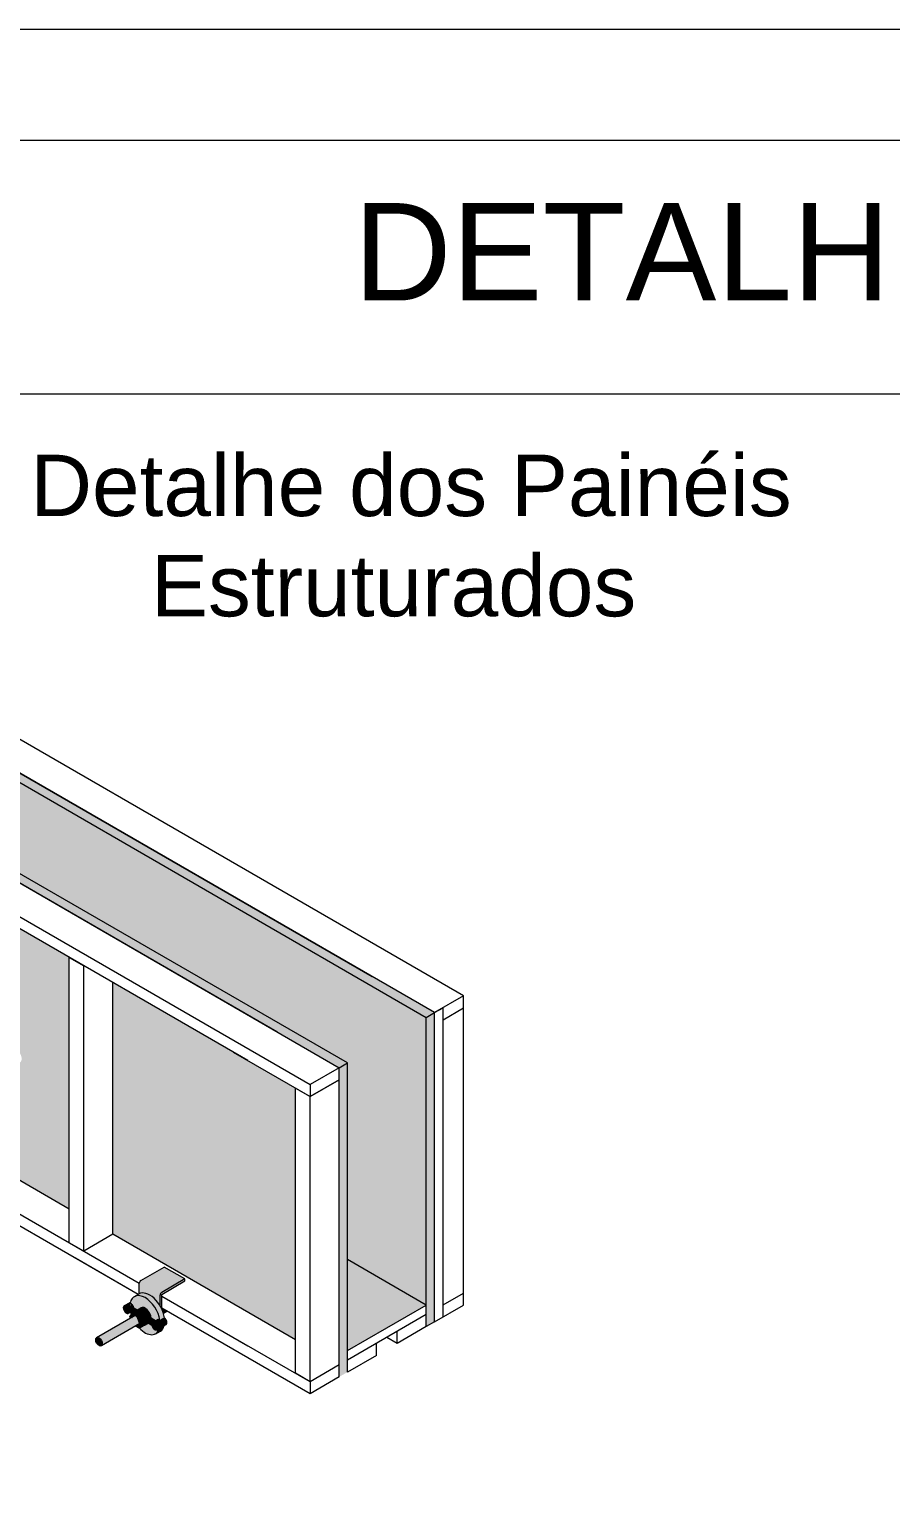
# Model space of a CAD drawing. Extents: x -23436 to 4767, y -4638 to 9755.
# Drawn here: x -15683.9 to -15451.1, y 8182.1 to 8582.3 of the extents above; entities that cross this region are included whole.
import ezdxf
from ezdxf.enums import TextEntityAlignment as Align

# ---------------------------------------------------------------- set-up
doc = ezdxf.new("R2010")
doc.units = 0
doc.layers.get('0').update_dxf_attribs({"lineweight": 13})
for name, color, linetype, lineweight in [('Demarcação 1', 252, 'Continuous', 9), ('Demarcação 2', 254, 'Continuous', 9), ('FOLHA MB', 7, 'Continuous', 13), ('Madeira', 100, 'Continuous', 13), ('Texto Seção', 7, 'Continuous', 15)]:
    doc.layers.add(name, color=color, linetype=linetype, lineweight=lineweight)
doc.layers.add('MB Logo', color=255, linetype='Continuous')
doc.styles.add('RICARDO', font='arial.ttf', dxfattribs={"width": 0.8})

# ---------------------------------------------------------------- blocks, each defined once
blk = doc.blocks.new('A$C169d8357')
at = {"layer": 'FOLHA MB', "color": 1}
for points in [[(0, 1199.93842203898), (0, 149.9384220389802), (1485.020408163266, 149.9384220389802), (1485.020408163266, 1199.93842203898)], [(70, 1169.93842203898), (70, 179.9384220389802), (1455.020408163266, 179.9384220389802), (1455.020408163266, 1169.93842203898)]]:
    blk.add_lwpolyline(points, close=True, dxfattribs=at)

msp = doc.modelspace()

# ---------------------------------------------------------------- hatches: boundary and pattern name
at = {"layer": 'Demarcação 1'}
h = msp.add_hatch(color=256, dxfattribs=at)
h.dxf.hatch_style = 1
h.paths.add_polyline_path([(-15772.53002630143, 8430.848973996595), (-15774.77523175305, 8429.552704024689), (-15576.63585064733, 8315.15687900621), (-15574.39064519542, 8316.453148978027)])
h = msp.add_hatch(color=256, dxfattribs=at)
h.dxf.hatch_style = 1
h.paths.add_polyline_path([(-15617.04954877645, 8311.268069090534), (-15600.21050788915, 8301.546044301438), (-15597.96530243776, 8302.84231427339), (-15796.10468354324, 8417.238139291825), (-15798.34988899504, 8415.94186931992)])
h = msp.add_hatch(color=256, dxfattribs=at)
h.dxf.hatch_style = 1
h.paths.add_polyline_path([(-15576.63585064733, 8231.547465819816), (-15574.39064519542, 8232.843735791808), (-15574.39064519542, 8316.453148978027), (-15576.63585064733, 8315.15687900621)])
h = msp.add_hatch(color=256, dxfattribs=at)
h.dxf.hatch_style = 1
h.paths.add_polyline_path([(-15600.21050788915, 8217.936631115044), (-15597.96530243776, 8219.232901087053), (-15597.96530243776, 8302.84231427339), (-15600.21050788915, 8301.546044301438)])
h = msp.add_hatch(color=256, dxfattribs=at)
h.dxf.hatch_style = 1
h.set_gradient(color1=(132, 132, 132), tint=1, name='SPHERICAL')
edge = h.paths.add_edge_path()
edge.add_line((-15641.91519915322, 8244.412945290831), (-15647.52821278232, 8247.653620220408))
edge.add_line((-15647.52821278232, 8247.65362022051), (-15653.81478804697, 8244.024064299236))
edge.add_ellipse((-15653.81478804697, 8243.505556310476), major_axis=(-0.3175200000000008, -0.5499607724192708), ratio=0.577350269189626, start_angle=224.9999999998697, end_angle=314.9999999999998)
edge.add_line((-15654.26382913718, 8243.246302316089), (-15654.26382913718, 8240.41355518571))
edge.add_ellipse((-15651.45732232263, 8235.339055487488), major_axis=(-2.900423076923077, 5.023680132676035), ratio=0.577350269189626, start_angle=271.82644889274303, end_angle=358.17355110726766, ccw=False)
edge.add_line((-15648.6508155082, 8237.172880256105), (-15648.6508155082, 8240.1160488471))
edge.add_ellipse((-15648.20177441804, 8240.26488138074), major_axis=(0.3175200000000008, 0.5499607724192708), ratio=0.577350269189626, start_angle=44.9999999999348, end_angle=134.9999999999675, ccw=False)
edge.add_line((-15648.20177441804, 8240.78338936953), (-15641.91519915322, 8244.412945290833))
msp.add_hatch(color=256, dxfattribs=at).paths.add_polyline_path([(-15597.96530243776, 8249.695245426172), (-15597.96530243776, 8225.066115960457), (-15576.63585064733, 8237.380680693292)])
h = msp.add_hatch(color=256, dxfattribs=at)
h.dxf.hatch_style = 1
h.set_gradient(color1=(132, 132, 132), tint=1, name='SPHERICAL')
edge = h.paths.add_edge_path()
edge.add_line((-15641.91519915322, 8243.894437302044), (-15641.91519915322, 8244.412945290833))
edge.add_line((-15641.91519915322, 8244.412945290831), (-15648.20177441804, 8240.783389369528))
edge.add_ellipse((-15648.20177441804, 8240.26488138074), major_axis=(0.3175200000000008, 0.5499607724192708), ratio=0.577350269189626, start_angle=44.99999999993487, end_angle=134.9999999999675)
edge.add_line((-15648.6508155082, 8240.005627386281), (-15648.6508155082, 8237.172880256092))
edge.add_ellipse((-15651.45732232263, 8235.339055487488), major_axis=(-2.900423076923077, 5.023680132676035), ratio=0.577350269189626, start_angle=262.4688479150752, end_angle=271.82644889274303, ccw=False)
edge.add_line((-15648.20177441804, 8236.34074057181), (-15648.20177441804, 8240.264881380754))
edge.add_line((-15648.20177441804, 8240.26488138074), (-15641.91519915322, 8243.894437302042))
h = msp.add_hatch(color=256, dxfattribs=at)
h.dxf.hatch_style = 1
h.set_gradient(color1=(132, 132, 132), tint=1, name='SPHERICAL')
edge = h.paths.add_edge_path()
edge.add_ellipse((-15652.68786761832, 8234.628599829979), major_axis=(2.900423076923077, -5.023680132676035), ratio=0.577350269189626, start_angle=56.29308563726577, end_angle=180.0000000000022)
edge.add_ellipse((-15652.68786761832, 8234.628599829979), major_axis=(2.900423076923077, -5.023680132676035), ratio=0.577350269189626, start_angle=180.0000000000022, end_angle=210.153771802942)
edge.add_ellipse((-15652.68786761832, 8234.628599829979), major_axis=(2.900423076923077, -5.023680132676035), ratio=0.577350269189626, start_angle=210.153771802942, end_angle=213.7069143627306)
edge.add_ellipse((-15656.54357621095, 8236.854694223928), major_axis=(0.580084615384616, -1.004736026535201), ratio=0.5773502691896261, start_angle=56.536959032804816, end_angle=146.7236510024918, ccw=False)
edge.add_line((-15655.73978739003, 8236.580081373753), (-15654.84413337356, 8236.062975286384))
edge.add_line((-15654.84413337357, 8236.062975286382), (-15653.71313443324, 8236.715957829125))
edge.add_ellipse((-15652.68786761832, 8234.628599829979), major_axis=(1.160169230769228, -2.009472053070409), ratio=0.5773502691896264, start_angle=50.739170477262576, end_angle=180, ccw=False)
edge.add_line((-15651.05536480502, 8233.875528733253), (-15649.82825555004, 8233.167056874525))
edge.add_line((-15649.8282555501, 8233.167056874643), (-15649.28225074858, 8233.482292893686))
edge.add_ellipse((-15648.83215902523, 8232.402505435988), major_axis=(0.580084615384616, -1.004736026535201), ratio=0.5773502691896261, start_angle=123.276348997522, end_angle=180, ccw=False)
h = msp.add_hatch(color=256, dxfattribs=at)
h.dxf.hatch_style = 1
h.set_gradient(color1=(132, 132, 132), tint=1, name='SPHERICAL')
edge = h.paths.add_edge_path()
edge.add_ellipse((-15651.45732232263, 8235.339055487488), major_axis=(-2.900423076923077, 5.023680132676035), ratio=0.577350269189626, start_angle=271.826448892743, end_angle=358.1735511072677)
edge.add_ellipse((-15651.45732232263, 8235.339055487488), major_axis=(-2.900423076923077, 5.023680132676035), ratio=0.577350269189626, start_angle=358.1735511072677, end_angle=360.0000000000026)
edge.add_line((-15654.3577453998, 8240.362735620227), (-15655.5882906952, 8239.652279962662))
edge.add_ellipse((-15652.68786761832, 8234.628599829979), major_axis=(2.900423076923077, -5.023680132676035), ratio=0.577350269189626, start_angle=56.29308563726602, end_angle=180.0000000000024, ccw=False)
edge.add_line((-15648.66546813792, 8233.233779548107), (-15647.43492284217, 8233.94423520573))
edge.add_ellipse((-15651.45732232263, 8235.339055487488), major_axis=(-2.900423076923077, 5.023680132676035), ratio=0.577350269189626, start_angle=236.2930856372657, end_angle=249.994809911856)
edge.add_ellipse((-15651.45732232263, 8235.339055487488), major_axis=(-2.900423076923077, 5.023680132676035), ratio=0.577350269189626, start_angle=249.994809911856, end_angle=256.001000546177)
edge.add_ellipse((-15651.45732232263, 8235.339055487488), major_axis=(-2.900423076923077, 5.023680132676035), ratio=0.577350269189626, start_angle=256.001000546177, end_angle=260.5320794259401)
edge.add_ellipse((-15651.45732232263, 8235.339055487488), major_axis=(-2.900423076923077, 5.023680132676035), ratio=0.577350269189626, start_angle=260.5320794259401, end_angle=262.4688479150752)
edge.add_ellipse((-15651.45732232263, 8235.339055487488), major_axis=(-2.900423076923077, 5.023680132676035), ratio=0.577350269189626, start_angle=262.4688479150752, end_angle=271.826448892743)
h = msp.add_hatch(color=256, dxfattribs=at)
h.dxf.hatch_style = 1
h.set_gradient(color1=(132, 132, 132), tint=1, name='SPHERICAL')
edge = h.paths.add_edge_path()
edge.add_ellipse((-15657.7741215067, 8236.144238566392), major_axis=(0.580084615384616, -1.004736026535201), ratio=0.5773502691896261, start_angle=56.53695903281174, end_angle=180.0000000000032)
edge.add_ellipse((-15657.7741215067, 8236.144238566392), major_axis=(0.580084615384616, -1.004736026535201), ratio=0.5773502691896261, start_angle=180.0000000000032, end_angle=360.0000000000787)
edge.add_ellipse((-15657.7741215067, 8236.144238566392), major_axis=(0.580084615384616, -1.004736026535201), ratio=0.5773502691896261, start_angle=360.0000000000787, end_angle=393.4630409671884)
edge.add_line((-15656.97033268555, 8235.490716031978), (-15656.1739570333, 8235.030928334985))
edge.add_line((-15656.17395703376, 8235.030928334985), (-15655.98450219164, 8235.30045621495))
edge.add_line((-15655.98450219164, 8235.300456214953), (-15656.97033268555, 8235.869625716101))
h = msp.add_hatch(color=256, dxfattribs=at)
h.dxf.hatch_style = 1
h.set_gradient(color1=(132, 132, 132), tint=1, name='SPHERICAL')
edge = h.paths.add_edge_path()
edge.add_ellipse((-15656.54357621095, 8236.854694223928), major_axis=(0.580084615384616, -1.004736026535201), ratio=0.5773502691896261, start_angle=56.53695903280461, end_angle=146.7236510024917)
edge.add_ellipse((-15652.68786761832, 8234.628599829979), major_axis=(2.900423076923077, -5.023680132676035), ratio=0.577350269189626, start_angle=210.1537718029421, end_angle=213.7069143627307, ccw=False)
edge.add_line((-15656.65275417488, 8238.131308332544), (-15658.35420612238, 8237.148974592848))
edge.add_ellipse((-15657.7741215067, 8236.144238566392), major_axis=(0.580084615384616, -1.004736026535201), ratio=0.5773502691896261, start_angle=56.53695903281192, end_angle=180.0000000000038, ccw=False)
edge.add_line((-15656.97033268555, 8235.8696257161), (-15655.73978738986, 8236.580081373577))
h = msp.add_hatch(color=256, dxfattribs=at)
h.dxf.hatch_style = 1
h.set_gradient(color1=(132, 132, 132), tint=1, name='SPHERICAL')
edge = h.paths.add_edge_path()
edge.add_line((-15655.73978739003, 8236.580081373753), (-15656.97033268555, 8235.869625716101))
edge.add_line((-15656.97033268555, 8235.8696257161), (-15655.98450219164, 8235.30045621495))
edge.add_line((-15655.98450219164, 8235.300456214953), (-15655.96932174002, 8235.322052680474))
edge.add_line((-15655.96932174001, 8235.322052680474), (-15655.33932422914, 8235.68578191293))
edge.add_ellipse((-15653.9184129139, 8233.91814417221), major_axis=(1.160169230769228, -2.009472053070409), ratio=0.5773502691896264, start_angle=179.9999999999906, end_angle=194.9999999998853, ccw=False)
edge.add_line((-15655.07858214456, 8235.927616225345), (-15654.84413337356, 8236.06297528628))
edge.add_line((-15654.84413337357, 8236.062975286382), (-15655.73978739009, 8236.58008137365))
h = msp.add_hatch(color=256, dxfattribs=at)
h.dxf.hatch_style = 1
h.set_gradient(color1=(132, 132, 132), tint=1, name='SPHERICAL')
edge = h.paths.add_edge_path()
edge.add_line((-15653.50823114857, 8232.260414304394), (-15654.32859467923, 8234.374778470294))
edge.add_line((-15654.32859467911, 8234.374778470294), (-15655.96932173996, 8235.322052680473))
edge.add_line((-15655.96932174001, 8235.322052680474), (-15655.98450219164, 8235.300456214953))
edge.add_line((-15655.98450219164, 8235.300456214953), (-15656.17395703353, 8235.030928334987))
edge.add_line((-15656.17395703376, 8235.030928334985), (-15656.78968527015, 8234.154962724868))
edge.add_line((-15656.78968527015, 8234.154962724868), (-15656.65401903014, 8233.805303304405))
edge.add_line((-15656.65401903014, 8233.805303304407), (-15656.19069968523, 8234.07280085292))
edge.add_ellipse((-15655.14895820971, 8233.207688514587), major_axis=(-0.7541100000000018, 1.306156834495764), ratio=0.5773502691896261, start_angle=355.3200786188029, end_angle=392.6368975035609, ccw=False)
edge.add_ellipse((-15655.14895820971, 8233.207688514587), major_axis=(-0.7541100000000018, 1.306156834495764), ratio=0.5773502691896261, start_angle=349.0253361099256, end_angle=355.3200786188029, ccw=False)
edge.add_ellipse((-15655.14895820971, 8233.207688514587), major_axis=(-0.7541100000000018, 1.306156834495764), ratio=0.5773502691896261, start_angle=342.5928085264702, end_angle=349.0253361099256, ccw=False)
edge.add_ellipse((-15655.14895820971, 8233.207688514587), major_axis=(-0.7541100000000018, 1.306156834495764), ratio=0.5773502691896261, start_angle=335.92411531679977, end_angle=342.5928085264702, ccw=False)
edge.add_ellipse((-15655.14895820971, 8233.207688514587), major_axis=(-0.7541100000000018, 1.306156834495764), ratio=0.5773502691896261, start_angle=328.8867134268062, end_angle=335.92411531679977, ccw=False)
edge.add_line((-15655.3759403058, 8234.543202400042), (-15655.37729673382, 8234.542419266081))
edge.add_ellipse((-15655.14895820971, 8233.207688514587), major_axis=(-0.7541100000000018, 1.306156834495764), ratio=0.5773502691896261, start_angle=212.6368975035226, end_angle=327.36310249634704, ccw=False)
edge.add_ellipse((-15654.36961285541, 8233.657643764493), major_axis=(-0.7541100000000018, 1.306156834495764), ratio=0.5773502691896261, start_angle=147.3631024964392, end_angle=148.8867134268343, ccw=False)
edge.add_ellipse((-15655.14895820971, 8233.207688514587), major_axis=(-0.7541100000000018, 1.306156834495764), ratio=0.5773502691896261, start_angle=204.0758846831674, end_angle=211.1132865732151, ccw=False)
edge.add_ellipse((-15655.14895820971, 8233.207688514587), major_axis=(-0.7541100000000018, 1.306156834495764), ratio=0.5773502691896261, start_angle=197.407191473494, end_angle=204.0758846831674, ccw=False)
edge.add_ellipse((-15655.14895820971, 8233.207688514587), major_axis=(-0.7541100000000018, 1.306156834495764), ratio=0.5773502691896261, start_angle=190.974663889962, end_angle=197.407191473494, ccw=False)
edge.add_ellipse((-15655.14895820971, 8233.207688514587), major_axis=(-0.7541100000000018, 1.306156834495764), ratio=0.5773502691896261, start_angle=184.679921381206, end_angle=190.974663889962, ccw=False)
edge.add_ellipse((-15655.14895820971, 8233.207688514587), major_axis=(-0.7541100000000018, 1.306156834495764), ratio=0.5773502691896261, start_angle=147.3631024964392, end_angle=184.679921381206, ccw=False)
edge.add_line((-15654.92061968519, 8231.872957763155), (-15655.29978952462, 8231.654043954311))
edge.add_line((-15655.29978952462, 8231.65404395431), (-15654.32859467911, 8231.093324348702))
edge.add_line((-15654.32859467911, 8231.093324348702), (-15653.50823114857, 8232.260414304394))
h = msp.add_hatch(color=256, dxfattribs=at)
h.dxf.hatch_style = 1
h.set_gradient(color1=(132, 132, 132), tint=1, name='SPHERICAL')
h.paths.add_polyline_path([(-15654.7387764442, 8236.032508338241), (-15655.96932174001, 8235.322052680474), (-15654.32859467911, 8234.374778470294), (-15653.09804938353, 8235.085234128035)])
h = msp.add_hatch(color=256, dxfattribs=at)
h.dxf.hatch_style = 1
h.set_gradient(color1=(132, 132, 132), tint=1, name='SPHERICAL')
edge = h.paths.add_edge_path()
edge.add_ellipse((-15652.68786761832, 8234.628599829979), major_axis=(1.160169230769228, -2.009472053070409), ratio=0.5773502691896264, start_angle=50.73917047726241, end_angle=180)
edge.add_line((-15653.84803684921, 8236.63807188304), (-15655.07858214456, 8235.927616225359))
edge.add_ellipse((-15653.9184129139, 8233.91814417221), major_axis=(1.160169230769228, -2.009472053070409), ratio=0.5773502691896264, start_angle=165.000000000028, end_angle=179.9999999999906, ccw=False)
edge.add_ellipse((-15653.9184129139, 8233.91814417221), major_axis=(1.160169230769228, -2.009472053070409), ratio=0.5773502691896264, start_angle=104.9999999999738, end_angle=165.000000000028, ccw=False)
edge.add_ellipse((-15653.9184129139, 8233.91814417221), major_axis=(1.160169230769228, -2.009472053070409), ratio=0.5773502691896264, start_angle=50.739170477262576, end_angle=104.9999999999738, ccw=False)
edge.add_line((-15652.28591010043, 8233.165073075717), (-15651.05536480502, 8233.875528733268))
h = msp.add_hatch(color=256, dxfattribs=at)
h.dxf.hatch_style = 1
h.set_gradient(color1=(132, 132, 132), tint=1, name='SPHERICAL')
h.paths.add_polyline_path([(-15653.09804938353, 8235.085234128035), (-15654.32859467911, 8234.374778470294), (-15653.50823114857, 8232.260414304394), (-15652.27768585293, 8232.970869962048)])
h = msp.add_hatch(color=256, dxfattribs=at)
h.dxf.hatch_style = 1
h.set_gradient(color1=(132, 132, 132), tint=1, name='SPHERICAL')
edge = h.paths.add_edge_path()
edge.add_ellipse((-15650.06270432075, 8231.692049778352), major_axis=(0.580084615384616, -1.004736026535201), ratio=0.5773502691896261, start_angle=360.0000000000039, end_angle=540.0000000000034)
edge.add_ellipse((-15650.06270432075, 8231.692049778352), major_axis=(0.580084615384616, -1.004736026535201), ratio=0.5773502691896261, start_angle=180.0000000000032, end_angle=213.4630409671917)
edge.add_line((-15650.86649314202, 8232.34557231253), (-15652.28591010042, 8233.165073075601))
edge.add_ellipse((-15653.9184129139, 8233.91814417221), major_axis=(1.160169230769228, -2.009472053070409), ratio=0.5773502691896264, start_angle=50.73917047726241, end_angle=104.9999999999736)
edge.add_line((-15653.09804938353, 8235.085234128035), (-15652.27768585293, 8232.970869962048))
edge.add_line((-15652.27768585293, 8232.970869962048), (-15653.09804938359, 8231.803780006268))
edge.add_ellipse((-15653.9184129139, 8233.91814417221), major_axis=(1.160169230769228, -2.009472053070409), ratio=0.5773502691896264, start_angle=345.000000000011, end_angle=360.0000000000275)
edge.add_ellipse((-15653.9184129139, 8233.91814417221), major_axis=(1.160169230769228, -2.009472053070409), ratio=0.5773502691896264, start_angle=360.0000000000275, end_angle=399.2608295227375)
edge.add_line((-15652.28591010043, 8232.78616339161), (-15650.86649314202, 8231.966662628452))
edge.add_ellipse((-15650.06270432075, 8231.692049778352), major_axis=(0.580084615384616, -1.004736026535201), ratio=0.5773502691896261, start_angle=236.5369590328082, end_angle=360.0000000000039)
h = msp.add_hatch(color=256, dxfattribs=at)
h.dxf.hatch_style = 1
h.set_gradient(color1=(132, 132, 132), tint=1, name='SPHERICAL')
edge = h.paths.add_edge_path()
edge.add_line((-15647.35982237358, 8236.084410721385), (-15647.80886346385, 8236.343664715685))
edge.add_line((-15647.8088634638, 8236.343664715685), (-15648.11930306894, 8236.164432326193))
edge.add_ellipse((-15651.45732232263, 8235.339055487488), major_axis=(-2.900423076923077, 5.023680132676035), ratio=0.577350269189626, start_angle=256.0010005461773, end_angle=260.5320794259402, ccw=False)
edge.add_line((-15647.94141525023, 8235.748627917339), (-15647.35982237359, 8236.084410721385))
h = msp.add_hatch(color=256, dxfattribs=at)
h.dxf.hatch_style = 1
h.set_gradient(color1=(132, 132, 132), tint=1, name='SPHERICAL')
edge = h.paths.add_edge_path()
edge.add_line((-15646.77857578078, 8235.748827844633), (-15647.35982237353, 8236.084410721385))
edge.add_line((-15647.35982237358, 8236.084410721385), (-15647.94141525028, 8235.748627917339))
edge.add_ellipse((-15651.45732232263, 8235.339055487488), major_axis=(-2.900423076923077, 5.023680132676035), ratio=0.577350269189626, start_angle=249.99480991185618, end_angle=256.0010005461773, ccw=False)
edge.add_line((-15647.73965603105, 8235.193947903297), (-15646.77857578072, 8235.748827844634))
h = msp.add_hatch(color=256, dxfattribs=at)
h.dxf.hatch_style = 1
h.set_gradient(color1=(132, 132, 132), tint=1, name='SPHERICAL')
edge = h.paths.add_edge_path()
edge.add_ellipse((-15655.14895820971, 8233.207688514587), major_axis=(-0.7541100000000018, 1.306156834495764), ratio=0.5773502691896261, start_angle=212.6368975035515, end_angle=327.3631024963468)
edge.add_line((-15655.37729673382, 8234.542419266081), (-15665.7881155774, 8228.531730204044))
edge.add_ellipse((-15665.15307557733, 8227.431808659161), major_axis=(0.6350400000000023, -1.099921544838537), ratio=0.5773502691896261, start_angle=0, end_angle=179.9999999999757, ccw=False)
edge.add_ellipse((-15665.15307557733, 8227.431808659161), major_axis=(0.6350400000000023, -1.099921544838537), ratio=0.5773502691896261, start_angle=179.9999999999754, end_angle=359.9999999999752)
edge.add_line((-15664.51803557771, 8226.331887114306), (-15654.10721673337, 8232.342576176357))
h = msp.add_hatch(color=256, dxfattribs=at)
h.dxf.hatch_style = 1
h.set_gradient(color1=(132, 132, 132), tint=1, name='SPHERICAL')
edge = h.paths.add_edge_path()
edge.add_ellipse((-15650.06270432075, 8231.692049778352), major_axis=(0.580084615384616, -1.004736026535201), ratio=0.5773502691896261, start_angle=236.53695903280828, end_angle=360.0000000000037, ccw=False)
edge.add_line((-15650.86649314202, 8231.96666262844), (-15651.76214715831, 8232.483768715852))
edge.add_line((-15651.76214715831, 8232.48376871585), (-15652.75824368313, 8231.90867211928))
edge.add_ellipse((-15653.9184129139, 8233.91814417221), major_axis=(1.160169230769228, -2.009472053070409), ratio=0.5773502691896264, start_angle=345.0000000000109, end_angle=360.0000000000275, ccw=False)
edge.add_line((-15653.09804938353, 8231.803780006254), (-15654.24241725284, 8231.143078909046))
edge.add_ellipse((-15652.68786761832, 8234.628599829979), major_axis=(2.900423076923077, -5.023680132676035), ratio=0.577350269189626, start_angle=292.7288384360598, end_angle=360.0000000000268)
edge.add_ellipse((-15652.68786761832, 8234.628599829979), major_axis=(2.900423076923077, -5.023680132676035), ratio=0.577350269189626, start_angle=360.0000000000268, end_angle=390.1537718029654)
edge.add_line((-15648.72298106165, 8231.125891327181), (-15649.48261970547, 8230.687313751776))
h = msp.add_hatch(color=256, dxfattribs=at)
h.dxf.hatch_style = 1
h.set_gradient(color1=(132, 132, 132), tint=1, name='SPHERICAL')
h.paths.add_polyline_path([(-15652.27768585293, 8232.970869962048), (-15653.50823114857, 8232.260414304394), (-15654.32859467911, 8231.093324348702), (-15653.09804938353, 8231.803780006254)])
h = msp.add_hatch(color=256, dxfattribs=at)
h.dxf.hatch_style = 1
h.set_gradient(color1=(132, 132, 132), tint=1, name='SPHERICAL')
edge = h.paths.add_edge_path()
edge.add_line((-15651.76214715831, 8232.48376871585), (-15652.28591010043, 8232.786163391596))
edge.add_ellipse((-15653.9184129139, 8233.91814417221), major_axis=(1.160169230769228, -2.009472053070409), ratio=0.5773502691896264, start_angle=360.0000000000275, end_angle=399.26082952273765, ccw=False)
edge.add_line((-15652.75824368301, 8231.908672119296), (-15651.76214715836, 8232.483768715867))
h = msp.add_hatch(color=256, dxfattribs=at)
h.dxf.hatch_style = 1
h.set_gradient(color1=(132, 132, 132), tint=1, name='SPHERICAL')
edge = h.paths.add_edge_path(flags=17)
edge.add_line((-15651.05536480502, 8233.875528733253), (-15652.28591010042, 8233.165073075601))
edge.add_line((-15652.28591010043, 8233.165073075717), (-15650.86649314202, 8232.345572312544))
edge.add_ellipse((-15650.06270432075, 8231.692049778352), major_axis=(0.580084615384616, -1.004736026535201), ratio=0.5773502691896261, start_angle=540.0000000000032, end_angle=573.4630409671917, ccw=False)
edge.add_line((-15650.64278893631, 8232.696785804765), (-15649.82825555022, 8233.167056874641))
edge.add_line((-15649.8282555501, 8233.167056874643), (-15651.05536480502, 8233.87552873327))
h = msp.add_hatch(color=256, dxfattribs=at)
h.dxf.hatch_style = 1
h.set_gradient(color1=(132, 132, 132), tint=1, name='SPHERICAL')
edge = h.paths.add_edge_path()
edge.add_ellipse((-15647.60161372971, 8233.112961093555), major_axis=(0.580084615384616, -1.004736026535201), ratio=0.5773502691896261, start_angle=-2.518090105059784e-11, end_angle=123.276348997522)
edge.add_line((-15647.43492284217, 8233.94423520573), (-15648.66546813792, 8233.233779548107))
edge.add_ellipse((-15648.83215902523, 8232.402505435988), major_axis=(0.580084615384616, -1.004736026535201), ratio=0.5773502691896261, start_angle=123.276348997522, end_angle=180)
edge.add_line((-15649.41224364073, 8233.407241462417), (-15650.64278893625, 8232.696785804765))
edge.add_ellipse((-15650.06270432075, 8231.692049778352), major_axis=(0.580084615384616, -1.004736026535201), ratio=0.5773502691896261, start_angle=360.0000000000037, end_angle=540.0000000000032, ccw=False)
edge.add_line((-15649.43389430902, 8230.715445372589), (-15648.72298106165, 8231.125891327181))
edge.add_line((-15648.72298106165, 8231.125891327181), (-15647.02152911455, 8232.108225067037))
h = msp.add_hatch(color=256, dxfattribs=at)
h.dxf.hatch_style = 1
h.set_gradient(color1=(132, 132, 132), tint=1, name='SPHERICAL')
edge = h.paths.add_edge_path()
edge.add_ellipse((-15651.45732232263, 8235.339055487488), major_axis=(-2.900423076923077, 5.023680132676035), ratio=0.577350269189626, start_angle=179.9999999999974, end_angle=210.153771802964)
edge.add_line((-15647.49243576573, 8231.836346984952), (-15648.72298106165, 8231.125891327183))
edge.add_ellipse((-15652.68786761832, 8234.628599829979), major_axis=(2.900423076923077, -5.023680132676035), ratio=0.577350269189626, start_angle=360.0000000000268, end_angle=390.1537718029655, ccw=False)
edge.add_line((-15649.7874445411, 8229.604919697253), (-15648.55689924552, 8230.315375355021))
h = msp.add_hatch(color=256, dxfattribs=at)
h.dxf.hatch_style = 1
h.set_gradient(color1=(132, 132, 132), tint=1, name='SPHERICAL')
edge = h.paths.add_edge_path()
edge.add_ellipse((-15665.15307557733, 8227.431808659161), major_axis=(0.6350400000000029, -1.099921544838539), ratio=0.5773502691896262, start_angle=0, end_angle=179.9999999999754)
edge.add_ellipse((-15665.15307557733, 8227.431808659161), major_axis=(0.6350400000000029, -1.099921544838539), ratio=0.5773502691896262, start_angle=179.9999999999754, end_angle=359.9999999999752)
at = {"layer": 'Demarcação 2'}
h = msp.add_hatch(color=256, dxfattribs=at)
h.dxf.hatch_style = 1
h.paths.add_polyline_path([(-15774.77523175305, 8429.552704024689), (-15774.77523175305, 8404.923574558787), (-15597.96530243776, 8302.84231427339), (-15597.96530243776, 8249.695245426172), (-15576.63585064733, 8237.380680693292), (-15576.63585064733, 8315.15687900621)])
h = msp.add_hatch(color=256, dxfattribs=at)
h.dxf.hatch_style = 1
h.paths.add_polyline_path([(-15673.17968506702, 8331.360253654706), (-15705.73516411577, 8350.156168246998), (-15705.73516411577, 8282.101994723234), (-15673.17968506702, 8263.306080130928)])
h.paths.add_polyline_path([(-15688.60774056221, 8303.663972312897), (-15688.76926576787, 8303.870282889555), (-15688.91645498909, 8304.089824701492), (-15689.04724201128, 8304.319515860792), (-15689.15979087037, 8304.556132008709), (-15689.25252162774, 8304.796351571284), (-15689.324132547, 8305.036802394265), (-15689.37361836769, 8305.274109072498), (-15689.40028441701, 8305.504940342194), (-15689.4037563626, 8305.726055838992), (-15689.38398546555, 8305.934351586062), (-15689.34124926633, 8306.12690356619), (-15689.27614768732, 8306.301008772476), (-15689.18959461174, 8306.454223149027), (-15689.08280505523, 8306.58439590243), (-15688.95727810914, 8306.689699692384), (-15688.81477589648, 8306.768656284412), (-15688.65729883631, 8306.82015730104), (-15688.48705756075, 8306.843479780897), (-15688.30644188482, 8306.838296327514), (-15688.11798725613, 8306.804679705172), (-15687.92433916508, 8306.743101817883), (-15687.72821600623, 8306.654427083551), (-15687.53237091812, 8306.539900301541), (-15687.33955313683, 8306.401129177082), (-15687.15246940222, 8306.240061752127), (-15686.97374595898, 8306.05895905963), (-15686.80589169303, 8305.860363385618), (-15686.65126290962, 8305.647062577853), (-15686.51203025852, 8305.422050911096), (-15686.39014826125, 8305.188487058367), (-15686.28732787199, 8304.949649740134), (-15686.20501246558, 8304.708891711003), (-15686.14435756932, 8304.469592687841), (-15686.10621464507, 8304.2351119015), (-15686.09111913595, 8304.008740950458), (-15686.09928294944, 8303.793657584387), (-15686.13059148382, 8303.592881104072), (-15686.18460523562, 8303.409229970006), (-15686.26056597031, 8303.245282242258), (-15686.35740736591, 8303.103339387666), (-15686.47376998116, 8302.985393972245), (-15686.60802034001, 8302.893101691234), (-15686.75827386182, 8302.827758126085), (-15686.9224213166, 8302.790280557158), (-15687.09815843378, 8302.781195087337), (-15687.28301824953, 8302.800629256812), (-15687.474405737, 8302.84831025231), (-15687.66963423635, 8302.923568737264), (-15687.86596316609, 8303.025348247458), (-15688.06063649895, 8303.1522200213), (-15688.25092144844, 8303.302403058675), (-15688.43414683004, 8303.473789116477)])
h = msp.add_hatch(color=256, dxfattribs=at)
h.dxf.hatch_style = 1
h.paths.add_polyline_path([(-15611.99783651075, 8296.036896921134), (-15628.83687739771, 8305.75892171004), (-15661.39235644623, 8324.554836302394), (-15661.39235644623, 8256.500662778584), (-15611.99783651075, 8227.982723397356)])

# ---------------------------------------------------------------- linework, layer by layer
at = {"color": 0}
msp.add_line((-15851.35641289762, 8483.8033613046), (-14466.35641289757, 8483.8033613046), dxfattribs=at)
at = {"extrusion": (-1e-16, 0.8164965809277258, 0.577350269189626)}
for p, q in [((-15774.77523175305, 8429.552704024694), (-15576.63585064733, 8315.156879006214)), ((-15574.39064519542, 8316.453148978033), (-15772.53002630143, 8430.848973996599)), ((-15772.53002630143, 8430.848973996599), (-15591.22968608285, 8326.175173767038)), ((-15798.34988899504, 8415.941869319924), (-15600.21050788915, 8301.546044301442)), ((-15617.04954877645, 8311.268069090538), (-15798.34988899504, 8415.941869319924)), ((-15597.96530243776, 8302.842314273394), (-15796.10468354324, 8417.23813929183)), ((-15576.63585064733, 8315.156879006214), (-15574.39064519542, 8316.453148978033)), ((-15576.63585064733, 8231.54746581982), (-15576.63585064733, 8315.156879006214)), ((-15574.39064519542, 8232.843735791814), (-15574.39064519542, 8316.453148978033)), ((-15600.21050788915, 8301.546044301442), (-15597.96530243776, 8302.842314273394)), ((-15600.21050788915, 8217.936631115048), (-15600.21050788915, 8301.546044301442)), ((-15600.21050788915, 8217.936631115048), (-15600.21050788915, 8301.546044301442)), ((-15597.96530243776, 8219.232901087058), (-15597.96530243776, 8302.842314273394)), ((-15653.81478804697, 8244.024064299241), (-15647.52821278232, 8247.653620220513)), ((-15641.91519915322, 8244.412945290836), (-15647.52821278232, 8247.653620220513)), ((-15576.63585064733, 8237.380680693295), (-15597.96530243776, 8249.695245426175)), ((-15654.26382913718, 8240.413555185702), (-15654.26382913718, 8243.246302316094)), ((-15641.91519915322, 8244.412945290836), (-15648.20177441804, 8240.783389369533)), ((-15648.20177441804, 8240.264881380743), (-15641.91519915322, 8243.894437302048)), ((-15641.91519915322, 8243.894437302048), (-15641.91519915322, 8244.412945290836)), ((-15655.5882906952, 8239.652279962667), (-15654.3577453998, 8240.36273562023)), ((-15648.6508155082, 8237.172880256108), (-15648.6508155082, 8240.005627386387)), ((-15648.20177441804, 8236.340740571815), (-15648.20177441804, 8240.264881380743)), ((-15658.35420612244, 8237.148974592852), (-15656.65275417488, 8238.13130833255)), ((-15657.1940368912, 8235.139502539645), (-15656.77802498218, 8235.379687127597)), ((-15656.97033268555, 8235.869625716105), (-15655.73978739003, 8236.580081373757)), ((-15656.97033268555, 8235.869625716105), (-15655.98450219164, 8235.300456214956)), ((-15656.97033268555, 8235.490716031984), (-15656.17395703376, 8235.030928334989)), ((-15656.78968527015, 8234.154962724873), (-15655.96932174001, 8235.322052680478)), ((-15655.96932174001, 8235.322052680478), (-15654.7387764442, 8236.032508338247)), ((-15655.96932174001, 8235.322052680478), (-15654.32859467911, 8234.3747784703)), ((-15655.73978739003, 8236.580081373757), (-15654.84413337357, 8236.062975286386)), ((-15655.07858214456, 8235.927616225348), (-15653.84803684921, 8236.638071883046)), ((-15654.7387764442, 8236.032508338247), (-15653.09804938353, 8235.085234128039)), ((-15654.32859467911, 8234.3747784703), (-15653.09804938353, 8235.085234128039)), ((-15653.09804938353, 8235.085234128039), (-15652.27768585293, 8232.970869962051)), ((-15647.8088634638, 8236.34366471569), (-15648.11930306882, 8236.164432326199)), ((-15647.94141525023, 8235.748627917344), (-15647.35982237358, 8236.08441072139)), ((-15647.73965603105, 8235.1939479033), (-15646.77857578078, 8235.748827844638)), ((-15597.96530243776, 8225.066115960462), (-15576.63585064733, 8237.380680693295)), ((-15576.63585064733, 8234.788140749586), (-15576.63585064733, 8237.380680693295)), ((-15655.37729673382, 8234.542419266085), (-15665.78811557752, 8228.531730204048)), ((-15654.10721673343, 8232.342576176363), (-15664.51803557771, 8226.331887114311)), ((-15656.65401903014, 8233.80530330441), (-15656.78968527015, 8234.154962724873)), ((-15654.32859467911, 8231.093324348705), (-15655.29978952462, 8231.654043954315)), ((-15654.32859467911, 8234.3747784703), (-15653.50823114857, 8232.2604143044)), ((-15653.50823114857, 8232.2604143044), (-15654.32859467911, 8231.093324348705)), ((-15654.32859467911, 8231.093324348705), (-15653.09804938353, 8231.803780006258)), ((-15653.50823114857, 8232.2604143044), (-15652.27768585293, 8232.970869962051)), ((-15652.27768585293, 8232.970869962051), (-15653.09804938353, 8231.803780006258)), ((-15652.75824368301, 8231.9086721193), (-15651.76214715831, 8232.483768715856)), ((-15652.28591010043, 8233.165073075723), (-15651.05536480502, 8233.875528733259)), ((-15652.28591010043, 8233.165073075723), (-15650.86649314202, 8232.345572312535)), ((-15652.28591010043, 8232.786163391615), (-15650.86649314202, 8231.966662628443)), ((-15651.05536480502, 8233.875528733259), (-15649.8282555501, 8233.167056874647)), ((-15650.64278893631, 8232.696785804768), (-15649.41224364073, 8233.407241462422)), ((-15649.48261970542, 8230.687313751665), (-15647.02152911455, 8232.108225067042)), ((-15647.43492284217, 8233.944235205736), (-15648.66546813792, 8233.233779548113)), ((-15576.63585064733, 8234.788140749586), (-15597.96530243776, 8222.473576016664)), ((-15576.63585064733, 8231.54746581982), (-15576.63585064733, 8234.788140749586)), ((-15574.39064519542, 8232.843735791814), (-15576.63585064733, 8231.54746581982)), ((-15649.7874445411, 8229.604919697258), (-15648.55689924558, 8230.315375354938)), ((-15597.96530243776, 8222.473576016664), (-15597.96530243776, 8225.066115960462)), ((-15597.96530243776, 8219.232901087058), (-15597.96530243776, 8222.473576016664))]:
    msp.add_line(p, q, dxfattribs=at)
for centre, major_axis, ratio, start_param, end_param in [((-15653.81478804697, 8243.505556310478), (-0.3175199999999995, -0.5499607724192694), 0.5773502691896258, 3.926990816984967, 5.497787143782136), ((-15652.68786761832, 8234.628599829983), (2.900423076923066, -5.023680132676023), 0.5773502691896254, 0.9824996904774184, 3.729889289907212), ((-15651.45732232263, 8235.33905548749), (-2.900423076923066, 5.023680132676023), 0.5773502691896254, 4.124092344067211, 6.283185307179627), ((-15648.20177441804, 8240.264881380743), (0.3175199999999995, 0.5499607724192694), 0.5773502691896258, 0.7853981633963116, 2.356194490191775), ((-15657.7741215067, 8236.144238566394), (0.5800846153846146, -1.004736026535199), 0.5773502691896261, 0.986756084187714, 6.867225549786768), ((-15656.54357621095, 8236.85469422393), (0.5800846153846146, -1.004736026535199), 0.5773502691896261, 0.9867560841875896, 2.56081080054056), ((-15652.68786761832, 8234.628599829983), (2.900423076923066, -5.023680132676023), 0.5773502691896254, 4.273907714514356, 4.372511808277698), ((-15653.9184129139, 8233.918144172212), (1.160169230769225, -2.009472053070404), 0.5773502691896258, 2.879793265791125, 3.403392041386938), ((-15653.9184129139, 8233.918144172212), (1.160169230769225, -2.009472053070404), 0.5773502691896258, 1.83259571459358, 2.879793265791125), ((-15652.68786761832, 8234.628599829983), (1.160169230769225, -2.009472053070404), 0.5773502691896258, 0.8855655845589316, 3.141592653589792), ((-15653.9184129139, 8233.918144172212), (1.160169230769225, -2.009472053070404), 0.5773502691896258, 0.8855655845589316, 1.83259571459358), ((-15655.14895820971, 8233.207688514589), (-0.7541099999999946, 1.306156834495764), 0.5773502691896261, 2.571971334516736, 6.852806626252642), ((-15655.02590368023, 8233.278734080386), (-0.7541099999999946, 1.306156834495764), 0.5773502691896261, 0.0816800368335862, 0.5696213190730559), ((-15654.86183097374, 8233.373461501405), (0.7541099999999946, -1.306156834495764), 0.5773502691896261, 3.333136672768707, 3.711213972662897), ((-15654.69775826785, 8233.468188922425), (-0.7541099999999946, 1.306156834495764), 0.5773502691896261, 0.3038128047376282, 0.5696213190730047), ((-15654.53368556172, 8233.562916343475), (0.7541099999999946, -1.306156834495764), 0.5773502691896261, 3.561796111641442, 3.711213972662897), ((-15654.36961285541, 8233.657643764494), (-0.7541099999999946, 1.306156834495764), 0.5773502691896261, 0.5430292918183452, 0.5696213190731072), ((-15655.02590368023, 8233.278734080386), (-0.7541099999999946, 1.306156834495764), 0.5773502691896261, 2.571971334516502, 3.059912616755841), ((-15654.86183097374, 8233.373461501405), (0.7541099999999946, -1.306156834495764), 0.5773502691896261, 5.713563988106526, 6.091641288000075), ((-15654.69775826785, 8233.468188922425), (-0.7541099999999946, 1.306156834495764), 0.5773502691896261, 2.571971334516736, 2.837779848851944), ((-15654.53368556172, 8233.562916343475), (0.7541099999999946, -1.306156834495764), 0.5773502691896261, 5.713563988106526, 5.862981849127713), ((-15652.68786761832, 8234.628599829983), (2.900423076923066, -5.023680132676023), 0.5773502691896254, 5.109082046247772, 6.809467907036361), ((-15654.36961285541, 8233.657643764494), (-0.7541099999999946, 1.306156834495764), 0.5773502691896261, 2.571971334516736, 2.598563361771502), ((-15653.9184129139, 8233.918144172212), (1.160169230769225, -2.009472053070404), 0.5773502691896258, 6.021385919380628, 6.968416049415553), ((-15650.06270432074, 8231.692049778354), (0.5800846153846146, -1.004736026535199), 0.5773502691896261, 4.128348737777444, 10.00881820337662), ((-15648.83215902523, 8232.40250543599), (0.5800846153846146, -1.004736026535199), 0.5773502691896261, 2.151578179844368, 3.141592653589792), ((-15651.45732232263, 8235.33905548749), (-2.900423076923066, 5.023680132676023), 0.5773502691896254, 3.141592653589748, 3.667875253446552), ((-15647.60161372971, 8233.112961093557), (0.5800846153846146, -1.004736026535199), 0.5773502691896261, -4.395e-13, 2.151578179844368)]:
    msp.add_ellipse(centre, major_axis=major_axis, ratio=ratio, start_param=start_param, end_param=end_param)
msp.add_ellipse((-15665.15307557732, 8227.431808659163), major_axis=(0.6350399999999995, -1.099921544838537), ratio=0.5773502691896262)
at = {"layer": 'Madeira', "extrusion": (-1e-16, 0.8164965809277258, 0.577350269189626)}
for p, q in [((-15566.53242611499, 8320.990093879633), (-15764.67180722065, 8435.385918898142)), ((-15806.20810807576, 8411.404924418295), (-15608.06872697021, 8297.009099400047)), ((-15624.90776785717, 8303.490449259143), (-15806.20810807576, 8408.164249488587)), ((-15673.17968506702, 8331.36025365471), (-15669.25057552683, 8329.091781203937)), ((-15673.17968506702, 8254.232190327803), (-15673.17968506702, 8331.36025365471)), ((-15669.25057552683, 8251.963717876946), (-15669.25057552683, 8329.091781203937)), ((-15661.39235644623, 8256.50066277859), (-15661.39235644623, 8324.554836302397)), ((-15566.53242611499, 8320.990093879633), (-15574.39064519542, 8316.453148978033)), ((-15566.53242611499, 8317.749418949807), (-15566.53242611499, 8320.990093879633)), ((-15572.09914197736, 8314.535474048416), (-15566.53242611499, 8317.749418949807)), ((-15566.53242611499, 8237.380680693295), (-15566.53242611499, 8317.749418949807)), ((-15628.83687739771, 8305.758921710045), (-15608.06872697021, 8293.76842447044)), ((-15600.21050788915, 8301.546044301442), (-15608.06872697021, 8297.00909939983)), ((-15600.21050788915, 8298.305369371765), (-15600.21050788915, 8301.546044301442)), ((-15611.99783651075, 8296.036896920934), (-15608.06872697021, 8293.768424470238)), ((-15611.99783651075, 8218.90883359403), (-15611.99783651075, 8296.036896920934)), ((-15608.06872697021, 8293.768424470238), (-15600.21050788915, 8298.305369371765)), ((-15600.21050788915, 8298.305369371765), (-15608.06872697021, 8293.768424470238)), ((-15608.06872697021, 8297.00909939983), (-15608.06872697021, 8293.768424470238)), ((-15600.21050788915, 8221.1773060447), (-15600.21050788915, 8298.305369371765)), ((-15608.06872697021, 8216.640361143318), (-15608.06872697021, 8293.768424470238)), ((-15673.17968506702, 8263.306080130931), (-15705.73516411577, 8282.101994723238)), ((-15693.10588345046, 8265.736586328158), (-15654.26069130572, 8243.30930418684)), ((-15654.56392193433, 8240.243699542214), (-15693.10588345046, 8262.495911398564)), ((-15661.39235644623, 8256.50066277859), (-15669.25057552683, 8251.963717876946)), ((-15611.99783651075, 8227.982723397361), (-15661.39235644623, 8256.50066277859)), ((-15669.25057552683, 8251.963717876946), (-15673.17968506702, 8254.232190327803)), ((-15654.56392193433, 8240.243699542214), (-15671.49578097845, 8250.019312919203)), ((-15648.20177441804, 8239.811186890565), (-15624.90776785717, 8226.362385932296)), ((-15608.06872697021, 8213.39968621371), (-15648.20177441804, 8236.570511960932)), ((-15576.63585064733, 8231.54746581982), (-15584.4940697277, 8227.010520918308)), ((-15608.06872697021, 8216.640361143653), (-15628.83687739771, 8228.630858383096)), ((-15584.4940697277, 8227.010520918308), (-15587.3005765426, 8228.630858383096)), ((-15584.4940697277, 8227.010520918308), (-15584.4940697277, 8230.251195847972)), ((-15590.10708335715, 8223.769845988583), (-15597.96530243776, 8219.232901087058)), ((-15590.10708335715, 8223.769845988583), (-15590.10708335715, 8227.010520918308)), ((-15600.21050788915, 8221.1773060447), (-15608.06872697021, 8216.640361143318)), ((-15600.21050788915, 8221.1773060447), (-15608.06872697021, 8216.640361143318)), ((-15608.06872697021, 8216.640361143318), (-15611.99783651075, 8218.90883359403)), ((-15600.21050788915, 8217.936631115048), (-15608.06872697021, 8213.399686213595)), ((-15608.06872697021, 8216.640361143318), (-15608.06872697021, 8213.399686213595))]:
    msp.add_line(p, q, dxfattribs=at)
at = {"layer": 'Madeira', "extrusion": (4.999999999999999e-16, 0.8164965809277258, 0.577350269189626)}
for p, q in [((-15574.39064519542, 8316.453148978033), (-15572.09914197736, 8317.77614897789)), ((-15572.09914197736, 8234.166735791701), (-15572.09914197736, 8317.77614897789)), ((-15574.39064519542, 8232.843735791814), (-15566.53242611499, 8237.380680693295))]:
    msp.add_line(p, q, dxfattribs=at)
at = {"layer": 'Madeira'}
msp.add_line((-15572.09914197736, 8237.407410721395), (-15566.53242611499, 8240.621355623107), dxfattribs=at)

# ---------------------------------------------------------------- block references
at = {"layer": 'MB Logo'}
msp.add_blockref('A$C169d8357', (-15921.37687271501, 7382.321038242866), dxfattribs=at)

# ---------------------------------------------------------------- texts
at = {"layer": 'Texto Seção', "style": 'RICARDO'}
msp.add_text('DETALHES CONSIDERADOS PARA PRODUÇÃO', height=26.35775999736158, dxfattribs=at).set_placement((-15596.34477822319, 8509.005332044058))
for s, p in [('Detalhe dos Painéis ', (-15577.56005703702, 8459.471574198875)), ('Estruturados ', (-15582.25374141677, 8432.216449560043))]:
    msp.add_text(s, height=16.57882017626045, dxfattribs=at).set_placement(p, align=Align.MIDDLE)

doc.saveas('drawing.dxf')
